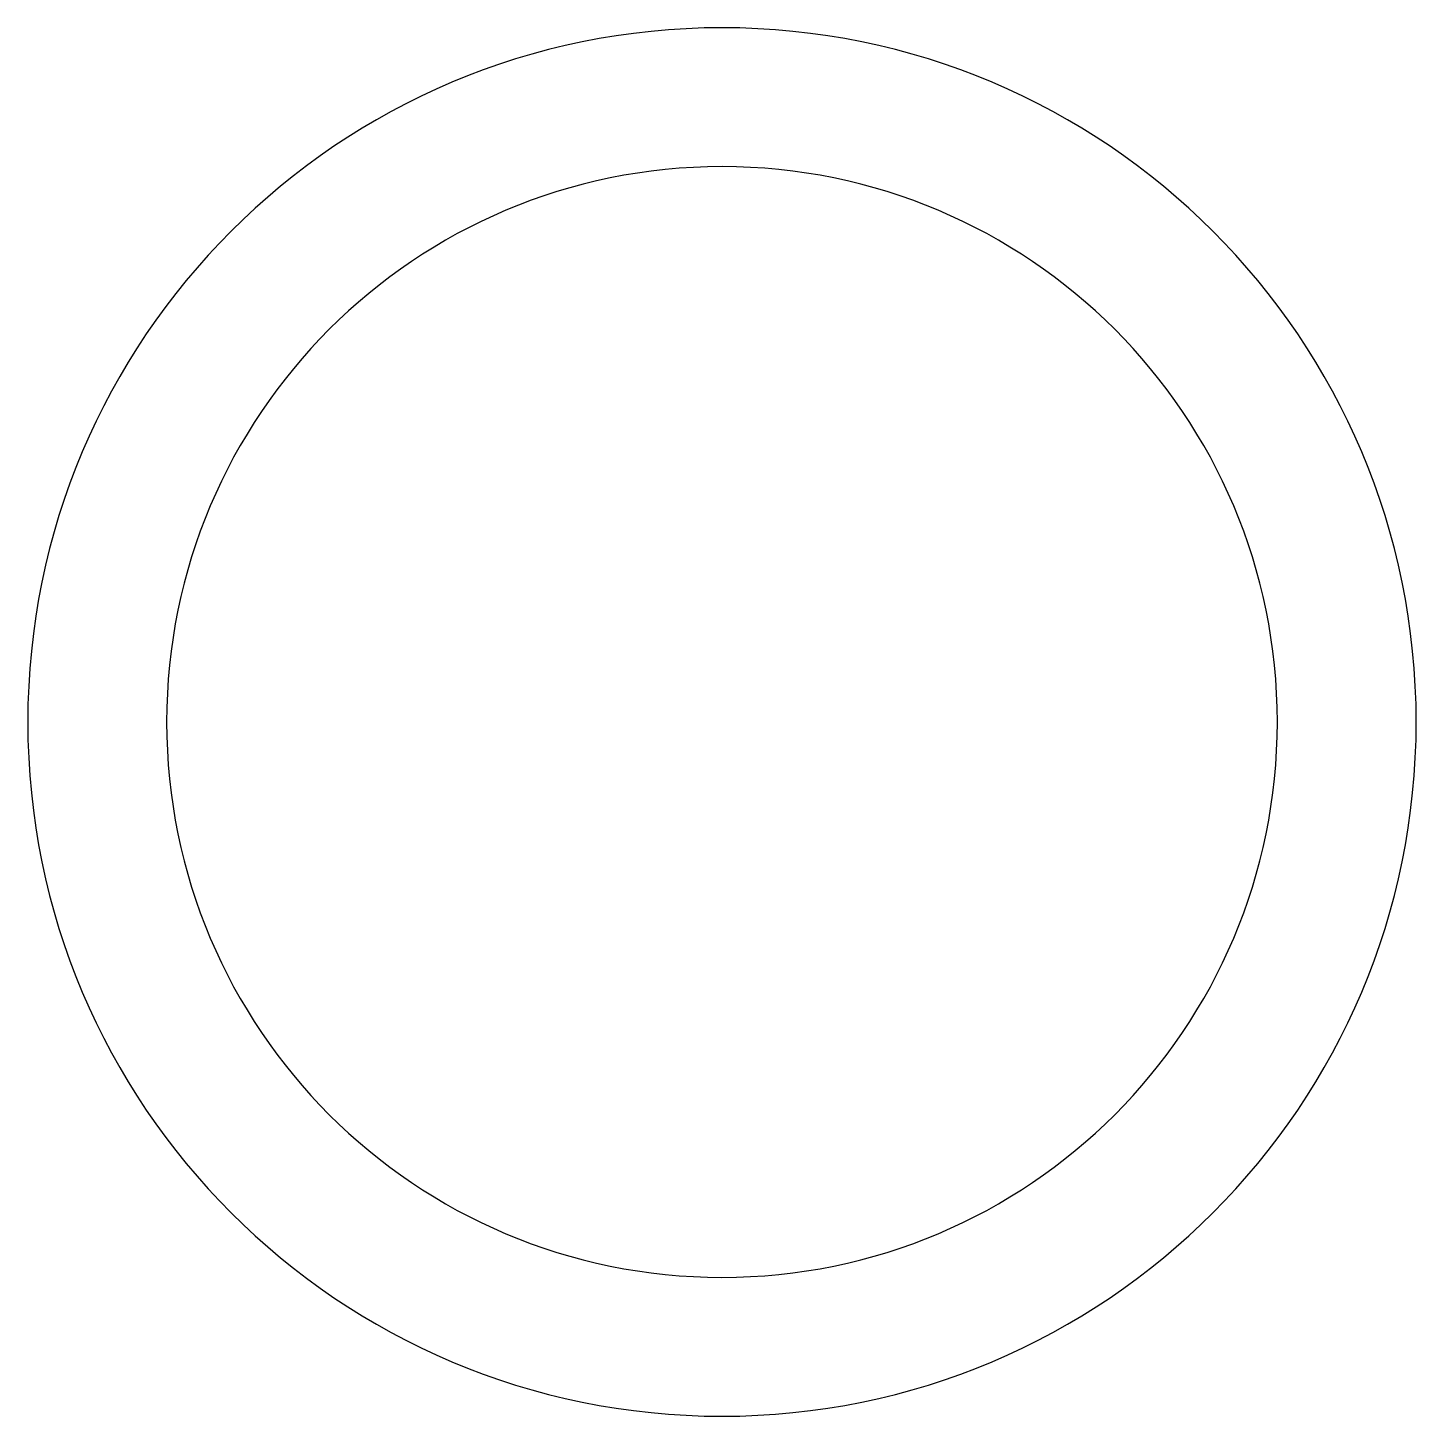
# Model space of a CAD drawing. Header units: millimetres. Extents: x -100 to 100, y -100 to 100.
import ezdxf

# ---------------------------------------------------------------- set-up
doc = ezdxf.new("R2010")
doc.units = ezdxf.units.MM
doc.layers.add('SECTION', color=7, linetype='Continuous')

msp = doc.modelspace()

# ---------------------------------------------------------------- linework, layer by layer
at = {"layer": 'SECTION'}
for points in [[(-100, 0, 1), (100, 0, 1)], [(-80, 0, 1), (80, 0, 1)]]:
    msp.add_lwpolyline(points, format="xyb", close=True, dxfattribs=at)

doc.saveas('drawing.dxf')
